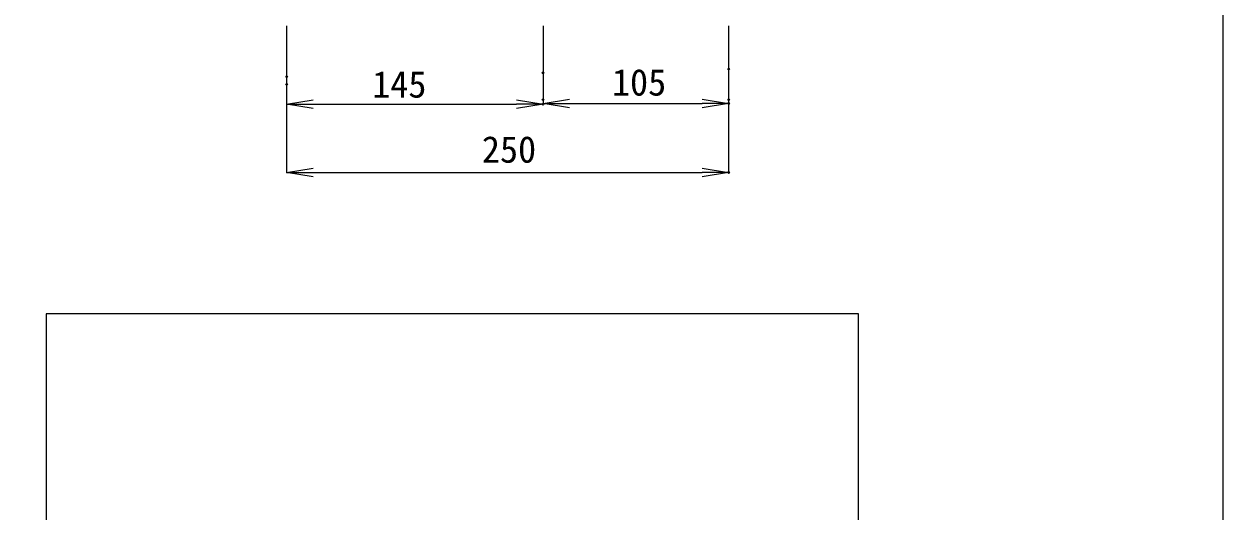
# Model space of a CAD drawing. Units: millimetres, scale not verified. Extents: x -43107 to 1122, y -805 to 4027.
# Drawn here: x 461 to 1122, y -270 to -2 of the extents above; entities that cross this region are included whole.
import ezdxf
from ezdxf.enums import TextEntityAlignment as Align

# ---------------------------------------------------------------- set-up
doc = ezdxf.new("R2010")
doc.units = ezdxf.units.MM
doc.header["$LTSCALE"] = 8
doc.layers.add('0-0', color=7, linetype='Continuous', lineweight=18)
doc.styles.add('ＭＳ ゴシック', font='')
doc.styles.get('ＭＳ ゴシック').set_extended_font_data('MS Gothic')

msp = doc.modelspace()

# ---------------------------------------------------------------- linework, layer by layer
at = {"layer": '0-0'}
for p, q in [((605.527, -2.646), (605.527, -45.944)), ((746.902, -2.646), (746.902, -45.944)), ((746.902, -2.646), (746.902, -45.944)), ((849.277, -2.646), (849.277, -45.944)), ((605.527, -30.83), (605.527, -83.746)), ((746.902, -28.718), (746.902, -46.12)), ((849.277, -26.606), (849.277, -83.746)), ((605.527, -35.054), (605.527, -46.12)), ((605.527, -45.944), (620.152, -45.944)), ((620.152, -45.944), (732.277, -45.944)), ((746.902, -45.944), (732.277, -45.944)), ((746.902, -43.503), (746.902, -45.729)), ((746.902, -45.554), (761.527, -45.554)), ((761.527, -45.554), (834.652, -45.554)), ((849.277, -45.554), (834.652, -45.554)), ((849.277, -43.503), (849.277, -45.729)), ((605.527, -83.571), (620.152, -83.571)), ((620.152, -83.571), (834.652, -83.571)), ((849.277, -83.571), (834.652, -83.571)), ((472.886, -161.502), (472.886, -716.186))]:
    msp.add_line(p, q, dxfattribs=at)
msp.add_lwpolyline([(-1182.106, -804.519), (1121.894, -804.519), (1121.894, 811.481), (-1182.106, 811.481)], close=True, dxfattribs=at)
for points in [[(620.152, -48.382), (605.527, -45.944), (620.152, -43.507)], [(732.277, -43.507), (746.902, -45.944), (732.277, -48.382)], [(761.527, -47.991), (746.902, -45.554), (761.527, -43.116)], [(834.652, -43.116), (849.277, -45.554), (834.652, -47.991)], [(620.152, -86.008), (605.527, -83.571), (620.152, -81.133)], [(834.652, -81.133), (849.277, -83.571), (834.652, -86.008)], [(920.965, -716.186), (920.965, -161.502), (472.886, -161.502)], [(472.886, -716.186), (920.965, -716.186), (920.965, -161.502), (472.886, -161.502)], [(472.886, -716.186), (920.965, -716.186), (920.965, -161.502), (472.886, -161.502)]]:
    msp.add_lwpolyline(points, dxfattribs=at)
for centre in [(849.277, -26.545), (605.527, -30.769), (746.902, -28.657), (605.527, -34.993), (746.902, -43.442), (746.902, -45.944), (849.277, -43.442), (849.277, -45.554), (849.277, -83.571)]:
    msp.add_circle(centre, 0.487, dxfattribs=at)

# ---------------------------------------------------------------- texts
at = {"layer": '0-0', "color": 4, "style": 'ＭＳ ゴシック'}
for s, p in [('145', (652.687, -46.713)), ('105', (784.923, -45.593)), ('250', (713.201, -82.574))]:
    msp.add_text(s, height=14.66, dxfattribs=at).set_placement(p, align=Align.BOTTOM_LEFT)

doc.saveas('drawing.dxf')
